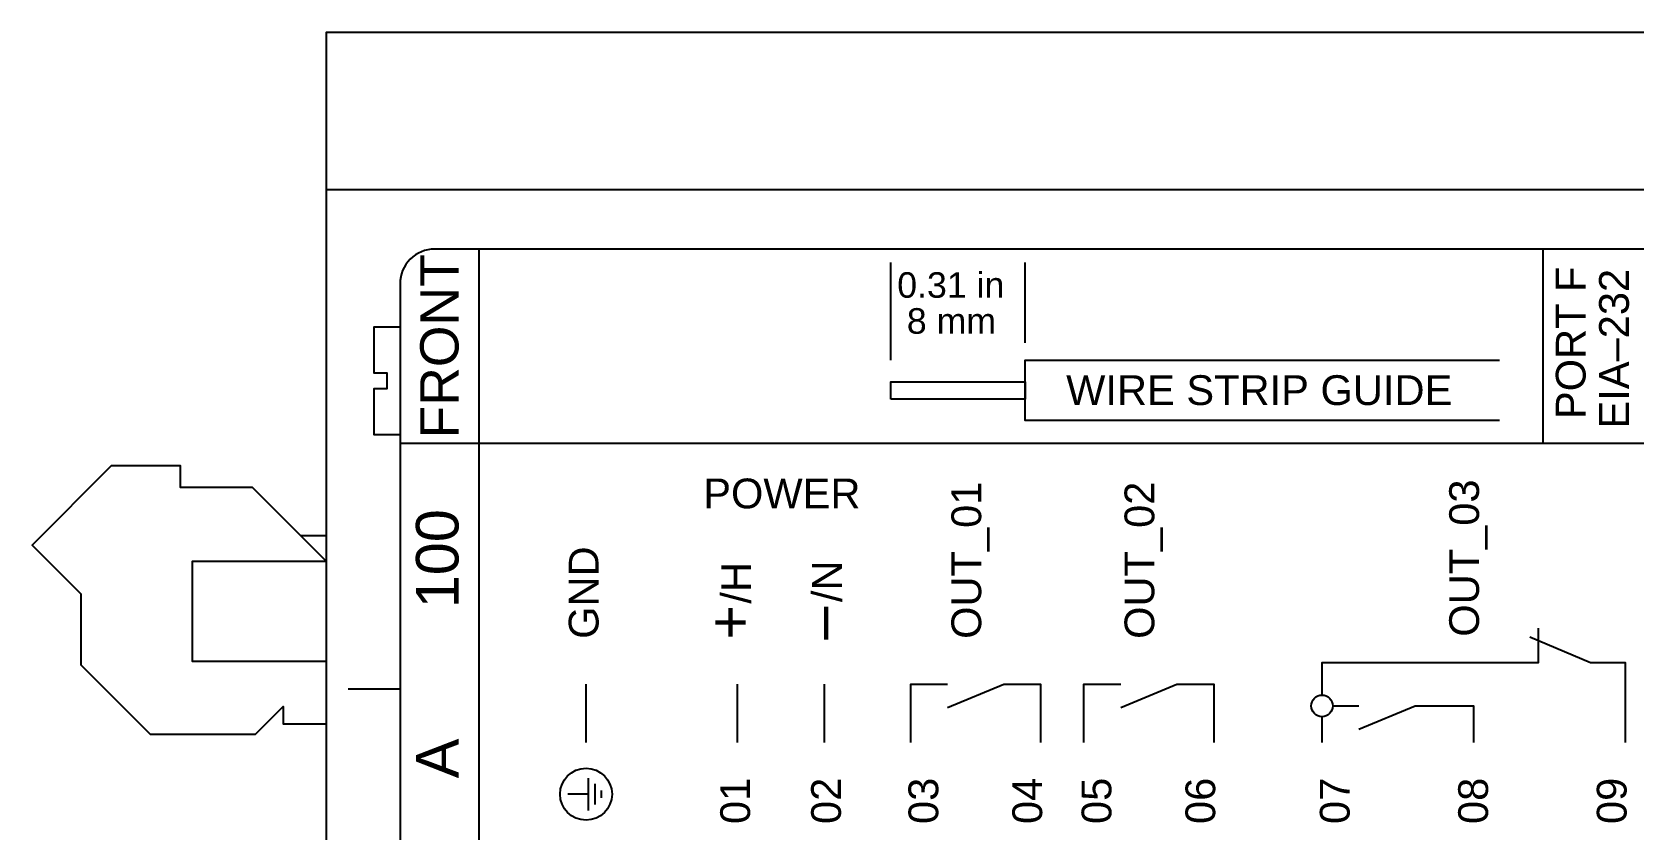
# Model space of a CAD drawing. Extents: x 1.1 to 23.7, y 0.2 to 17.2.
# Drawn here: x 8.371 to 12.071, y 7.018 to 8.862 of the extents above; entities that cross this region are included whole.
import ezdxf

# ---------------------------------------------------------------- set-up
doc = ezdxf.new("R2010")
doc.units = 0
doc.header["$MEASUREMENT"] = 0
doc.layers.add('7_00______DWG_', color=7, linetype='CONTINUOUS')
doc.styles.add('ARIAL', font='arial.ttf')

msp = doc.modelspace()

# ---------------------------------------------------------------- linework, layer by layer
at = {"layer": '7_00______DWG_'}
for points in [[(14.1455, 1.5787), (9.0507, 1.5787), (9.0507, 8.8622), (14.1455, 8.8622)], [(9.0507, 8.498), (14.1455, 8.498)], [(9.4026, 8.3604), (9.4026, 2.0355)], [(10.3549, 8.1041), (10.3549, 8.3297)], [(10.6649, 8.1441), (10.6649, 8.3297)], [(11.8607, 8.3604), (11.8607, 7.9121)], [(9.2208, 7.9311), (9.1608, 7.9311), (9.1608, 8.0386), (9.1908, 8.0386), (9.1908, 8.0736), (9.1608, 8.0736), (9.1608, 8.1811), (9.2208, 8.1811)], [(11.7607, 7.9641), (10.6649, 7.9641), (10.6649, 8.1041), (11.7607, 8.1041)], [(10.3549, 8.0141), (10.3549, 8.0541), (10.6649, 8.0541), (10.6649, 8.0141), (10.3549, 8.0141)], [(9.2207, 7.9121), (13.0907, 7.9121)], [(9.0507, 7.6385), (8.8797, 7.8095), (8.7137, 7.8095), (8.7137, 7.8595), (8.5537, 7.8595), (8.3707, 7.6765), (8.4837, 7.5635), (8.4837, 7.3995), (8.6437, 7.2395), (8.8867, 7.2395), (8.9507, 7.3035), (8.9507, 7.2635), (9.0507, 7.2635)], [(9.0507, 7.6978), (8.9914, 7.6978)], [(9.0507, 7.6385), (8.7407, 7.6385), (8.7407, 7.4085), (9.0507, 7.4085)], [(11.3507, 7.3298), (11.3507, 7.4048), (11.8508, 7.4048), (11.8508, 7.4848)], [(11.8307, 7.4648), (11.9707, 7.4048), (12.0507, 7.4048), (12.0507, 7.2199)], [(9.2208, 7.3437), (9.1007, 7.3437)], [(9.6505, 7.2199), (9.6505, 7.3548)], [(9.6505, 7.2199), (9.6505, 7.3548)], [(10.0005, 7.2199), (10.0005, 7.3548)], [(10.2006, 7.3548), (10.2006, 7.2199)], [(10.4006, 7.2199), (10.4006, 7.3548), (10.4857, 7.3548)], [(10.4858, 7.3011), (10.6157, 7.3548), (10.7007, 7.3548), (10.7007, 7.2199)], [(10.8006, 7.2199), (10.8006, 7.3548), (10.8857, 7.3548)], [(10.8857, 7.3011), (11.0157, 7.3548), (11.1007, 7.3548), (11.1007, 7.2199)], [(11.3757, 7.3048), (11.4357, 7.3048)], [(11.4358, 7.2511), (11.5657, 7.3048), (11.7006, 7.3048), (11.7006, 7.2199)], [(11.3507, 7.2199), (11.3507, 7.2798)], [(9.6565, 7.0634), (9.6565, 7.1381)], [(9.6715, 7.0772), (9.6715, 7.1244)], [(9.6865, 7.0921), (9.6865, 7.1095)], [(9.6565, 7.1008), (9.6086, 7.1008)]]:
    msp.add_lwpolyline(points, dxfattribs=at)
msp.add_lwpolyline([(13.0107, 8.3604), (9.3008, 8.3604, 0.414214), (9.2208, 8.2804), (9.2208, 2.1155, 0.414212), (9.3008, 2.0355), (13.0107, 2.0355, 0.414211), (13.0907, 2.1155), (13.0907, 8.2804, 0.414219)], format="xyb", close=True, dxfattribs=at)
for centre, radius in [((11.3507, 7.3048), 0.025), ((9.6505, 7.1008), 0.06)]:
    msp.add_circle(centre, radius, dxfattribs=at)

# ---------------------------------------------------------------- texts
at = {"layer": '7_00______DWG_', "style": 'ARIAL'}
for s, height, p in [('FRONT', 0.0885, (9.3559, 7.9229)), ('PORT F', 0.06883, (11.9596, 7.9678)), ('EIA–232', 0.06883, (12.0596, 7.946)), ('OUT_01', 0.06883, (10.5634, 7.4598)), ('OUT_02', 0.06883, (10.9633, 7.4598)), ('OUT_03', 0.06883, (11.7134, 7.4648)), ('100', 0.09833, (9.3559, 7.5304)), ('GND', 0.06883, (9.6794, 7.4598)), ('/H', 0.06883, (10.0316, 7.5411)), ('/N', 0.06883, (10.2416, 7.5447)), ('+', 0.0983, (10.0316, 7.4578)), ('–', 0.0983, (10.2416, 7.4576)), ('A', 0.0983, (9.3559, 7.1376)), ('01', 0.06883, (10.0294, 7.0319)), ('02', 0.06883, (10.2394, 7.0319)), ('03', 0.06883, (10.4642, 7.0319)), ('04', 0.06883, (10.7042, 7.0319)), ('05', 0.06883, (10.8641, 7.0319)), ('06', 0.06883, (11.104, 7.0319)), ('07', 0.06883, (11.4145, 7.0319)), ('08', 0.06883, (11.7342, 7.0319)), ('09', 0.06883, (12.0543, 7.0319))]:
    msp.add_text(s, height=height, rotation=90, dxfattribs=at).set_placement(p)
for s, height, p in [('0.31 in', 0.059, (10.3694, 8.2481)), ('8 mm', 0.059, (10.3916, 8.165)), ('WIRE STRIP GUIDE', 0.068833, (10.7596, 8.0002)), ('POWER', 0.06883, (9.9213, 7.7614))]:
    msp.add_text(s, height=height, dxfattribs=at).set_placement(p)

doc.saveas('drawing.dxf')
